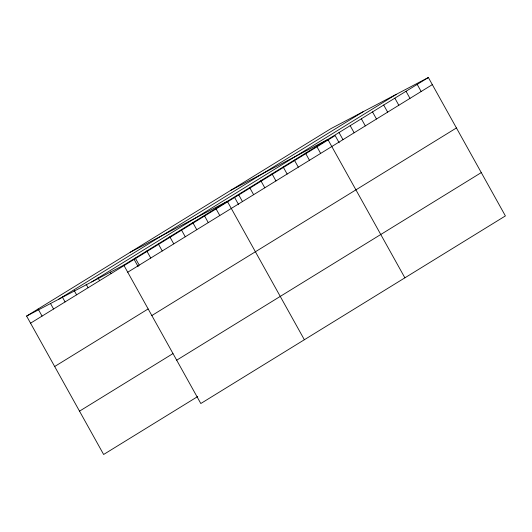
<?xml version="1.0" encoding="UTF-8"?>
<svg xmlns="http://www.w3.org/2000/svg" width="532" height="532" viewBox="0 0 532 532"><rect width="100%" height="100%" fill="white"/><g stroke="black" fill="none" stroke-linecap="round" stroke-linejoin="round"><path stroke-width="0.8" d="M197.724 396.533L103.634 454.481L26.6 316.075L331.197 128.478L428.366 77.519L505.4 215.925L200.803 403.522L123.77 265.116L428.366 77.519M58.666 299.257L363.263 111.66M91.704 281.933L396.3 94.337M30.557 323.183L335.153 135.587L339.17 142.809M127.727 272.224L432.323 84.628M54.67 366.508L148.082 308.979M151.839 315.549L456.436 127.953M79.521 411.15L172.927 353.62M176.691 360.191L481.28 172.594M230.682 190.383L327.852 139.424L404.885 277.83M130.16 252.294L227.33 201.335L304.364 339.735M26.6 316.075L123.77 265.116M417.194 84.395L421.151 91.504M406.029 91.278L409.986 98.38M394.857 98.154L398.814 105.263M383.692 105.037L387.648 112.139M372.52 111.913L376.476 119.022M361.354 118.789L365.311 125.898M350.182 125.672L354.139 132.774M339.017 132.548L342.974 139.657M316.68 146.307L320.636 153.409M305.514 153.183L309.464 160.292M294.342 160.066L298.299 167.168M283.177 166.942L287.127 174.044M272.005 173.818L275.962 180.927M260.84 180.7L264.79 187.803M249.668 187.577L253.624 194.685M238.502 194.453L242.452 201.562M234.632 197.492L238.655 204.714M215.826 208.418L219.782 215.527M204.321 215.507L208.271 222.615M192.81 222.595L196.767 229.698M181.306 229.684L185.262 236.787M169.794 236.767L173.751 243.875M158.29 243.856L162.247 250.964M146.785 250.944L150.736 258.047M135.274 258.027L139.231 265.135M134.117 259.397L138.134 266.618M110.31 272.151L111.102 273.574M98.014 277.817L99.597 280.657M86.111 284.194L88.093 287.745M74.207 290.572L76.581 294.834M62.311 296.949L65.077 301.923M50.407 303.32L53.566 309.006M38.105 308.986L42.061 316.094"/></g></svg>
